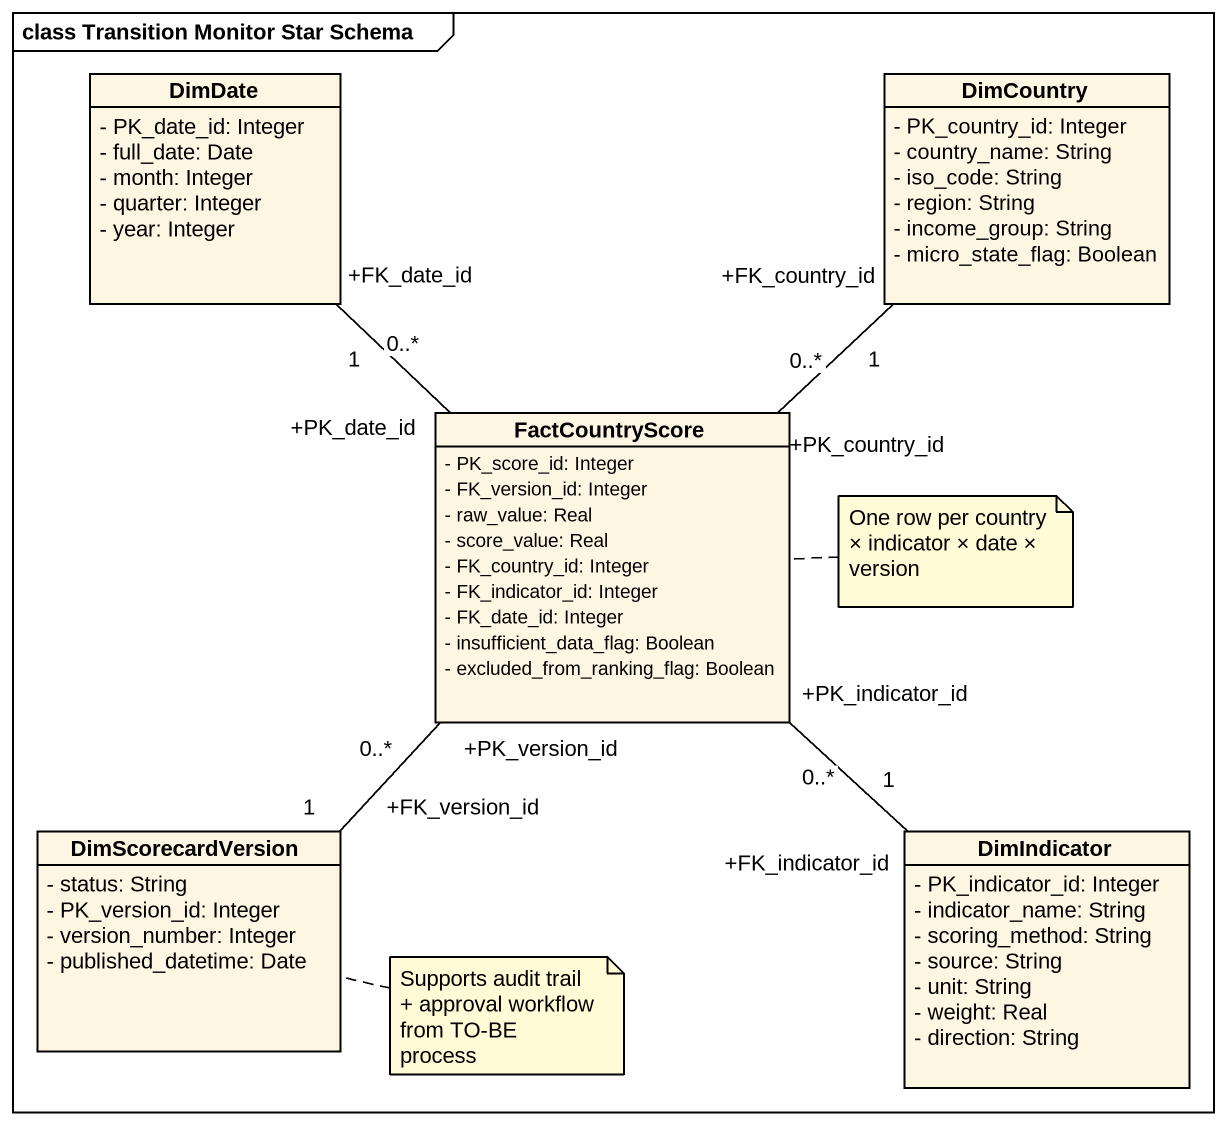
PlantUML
@startuml
mainframe class Transition Monitor Star Schema
hide circle
hide empty members
skinparam classAttributeIconSize 0
class DimDate {
  - PK_date_id: Integer
  - full_date: Date
  - month: Integer
  - quarter: Integer
  - year: Integer
}
class DimCountry {
  - PK_country_id: Integer
  - country_name: String
  - iso_code: String
  - region: String
  - income_group: String
  - micro_state_flag: Boolean
}
class FactCountryScore {
  - PK_score_id: Integer
  - FK_version_id: Integer
  - raw_value: Real
  - score_value: Real
  - FK_country_id: Integer
  - FK_indicator_id: Integer
  - FK_date_id: Integer
  - insufficient_data_flag: Boolean
  - excluded_from_ranking_flag: Boolean
}
class DimScorecardVersion {
  - status: String
  - PK_version_id: Integer
  - version_number: Integer
  - published_datetime: Date
}
class DimIndicator {
  - PK_indicator_id: Integer
  - indicator_name: String
  - scoring_method: String
  - source: String
  - unit: String
  - weight: Real
  - direction: String
}
FactCountryScore "+PK_date_id\n0..*" -up- "+FK_date_id\n1" DimDate
FactCountryScore "+PK_country_id\n0..*" -up- "+FK_country_id\n1" DimCountry
FactCountryScore "+PK_version_id\n0..*" -- "+FK_version_id\n1" DimScorecardVersion
FactCountryScore "+PK_indicator_id\n0..*" -- "+FK_indicator_id\n1" DimIndicator
note right of FactCountryScore : One row per country × indicator × date × version
note right of DimScorecardVersion : Supports audit trail + approval workflow from TO-BE process
@enduml
